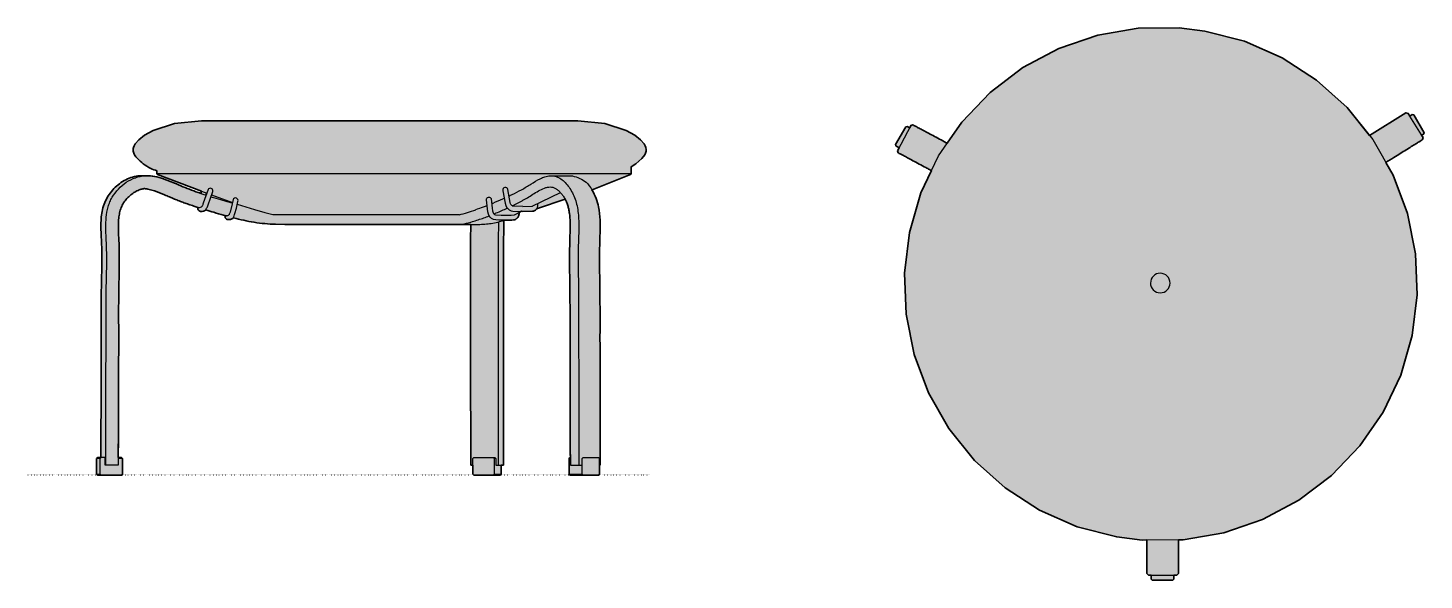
# Model space of a CAD drawing. Header units: millimetres. Extents: x 0 to 1367, y -103 to 437.
import ezdxf

# ---------------------------------------------------------------- set-up
doc = ezdxf.new("R2010")
doc.units = ezdxf.units.MM
doc.linetypes.add('Dots', pattern=[1, 0, -1])
doc.layers.add('Blocks', color=7, linetype='Continuous')
doc.layers.add('Blocks$Fill', color=7, linetype='Continuous', true_color=0xffffff)
for name, color, linetype, lineweight, true_color in [('Blocks$Inner', 7, 'Continuous', 25, 0x007f00), ('Blocks$Outline', 7, 'Continuous', 35, 0xff3f3f), ('Groud', 7, 'Dots', 25, 0x243775)]:
    doc.layers.add(name, color=color, linetype=linetype, lineweight=lineweight, true_color=true_color)

# ---------------------------------------------------------------- blocks, each defined once
blk = doc.blocks.new('PK33 Stool Top')
at = {"layer": 'Blocks$Fill'}
blk.add_hatch(color=256, dxfattribs=at).paths.add_polyline_path([(-9.6, 145.9), (-9.2, 144.5), (-6.1, 142.7), (-7.6, 139.9), (-7, 137.9), (25.4, 120.5), (25.7, 120.4), (15.3, 98.5), (4.1, 59.9), (-0.8, 20.1), (0.8, -20.1), (8.7, -59.4), (22.7, -97.1), (42.6, -132), (67.8, -163.2), (97.7, -190.1), (131.4, -211.9), (168.2, -228), (207.1, -238), (232.1, -241.1), (236.6, -241), (236.6, -241.2), (236.6, -244.5), (236.6, -273.8), (238.1, -275.3), (240.9, -275.3), (240.9, -279.2), (241.9, -280.2), (262.1, -280.2), (263.1, -279.2), (263.1, -275.3), (266, -275.3), (267.5, -273.8), (267.5, -273.8), (267.5, -240.8), (272.2, -240.7), (311.9, -234), (349.9, -221.1), (385.3, -202.2), (417.4, -178), (445.1, -149), (467.9, -115.9), (485.1, -79.6), (496.2, -41), (501.1, -1.1), (499.6, 39), (491.7, 78.4), (477.7, 116), (470.6, 128.4), (506.5, 150.7), (507, 152.7), (505.6, 155), (507.6, 156.1), (508, 157.5), (497.9, 174.9), (496.5, 175.3), (494, 173.8), (492.4, 176.4), (490.2, 176.9), (454.6, 154.9), (432.6, 182.2), (402.7, 209), (369, 230.8), (332.2, 246.9), (293.3, 256.9), (268.3, 260), (228.1, 259.7), (188.5, 253), (150.5, 240), (115, 221.2), (83, 196.9), (55.3, 167.9), (41, 147.2), (40.6, 147.4), (40.1, 147.7), (7.6, 165.1), (5.6, 164.5), (4.4, 162.2), (1.8, 163.7), (0.5, 163.3)], flags=0)
at = {"layer": 'Blocks$Inner'}
for p, q in [((41, 147.2), (40.6, 147.4)), ((236.6, -241), (236.6, -241.2))]:
    blk.add_line(p, q, dxfattribs=at)
blk.add_lwpolyline([(293.3, 256.9), (332.2, 246.9), (369, 230.8), (402.7, 209), (432.6, 182.2), (457.8, 150.9), (477.7, 116), (491.7, 78.4), (499.6, 39), (501.1, -1.1), (496.2, -41), (485.1, -79.6), (467.9, -115.9), (445.1, -149), (417.4, -178), (385.3, -202.2), (349.9, -221.1), (311.9, -234), (272.2, -240.7), (232.1, -241.1), (207.1, -238), (168.2, -228), (131.4, -211.9), (97.7, -190.1), (67.8, -163.2), (42.6, -132), (22.7, -97.1), (8.7, -59.4), (0.8, -20.1), (-0.8, 20.1), (4.1, 59.9), (15.3, 98.5), (32.5, 134.8), (55.3, 167.9), (83, 196.9), (115, 221.2), (150.5, 240), (188.5, 253), (228.1, 259.7), (268.3, 260)], close=True, dxfattribs=at)
for points in [[(7.6, 165.1), (5.6, 164.5), (-7.6, 139.9), (-7, 137.9)], [(506.5, 150.7), (507, 152.7), (492.4, 176.4), (490.2, 176.9), (454.6, 154.9)], [(494, 173.8), (496.5, 175.3), (497.9, 174.9), (508, 157.5), (507.6, 156.1), (505.6, 155)], [(-6.1, 142.7), (-9.2, 144.5), (-9.6, 145.9), (0.5, 163.3), (1.8, 163.7), (4.4, 162.2)], [(25.4, 120.5), (25.7, 120.4)], [(236.6, -273.8), (238.1, -275.3), (266, -275.3), (267.5, -273.8)], [(263.1, -275.3), (263.1, -279.2), (262.1, -280.2), (241.9, -280.2), (240.9, -279.2), (240.9, -275.3)]]:
    blk.add_lwpolyline(points, dxfattribs=at)
blk.add_arc((249.7, 10.4), 9.59, 89.9063, 89.635, dxfattribs=at)
for points, knots in [([(40.6, 147.4), (40.4, 147.5), (38, 148.8), (33.4, 151.3), (27.1, 154.7), (21.4, 157.7), (16.6, 160.3), (12.6, 162.4), (9.8, 163.9), (8.2, 164.8), (7.8, 165), (7.6, 165.1), (7.6, 165.1)], [-0.5747028, -0.5747028, -0.5747028, -0.5747028, -0.5735294, -0.5588235, -0.5441176, -0.5294118, -0.5147059, -0.5, -0.4852941, -0.4705882, -0.4558824, -0.4529437, -0.4529437, -0.4529437, -0.4529437]), ([(470.6, 128.4), (471.7, 129.1), (476.6, 132.1), (481.7, 135.3), (487.8, 139), (493.2, 142.4), (497.9, 145.3), (501.8, 147.7), (504.5, 149.4), (505.9, 150.3), (506.4, 150.6), (506.5, 150.7), (506.5, 150.7)], [-0.578667, -0.578667, -0.578667, -0.578667, -0.5735294, -0.5588235, -0.5441176, -0.5294118, -0.5147059, -0.5, -0.4852941, -0.4705882, -0.4558824, -0.4550354, -0.4550354, -0.4550354, -0.4550354]), ([(-7, 137.9), (-6.5, 137.7), (-5, 136.8), (-2.1, 135.3), (2.2, 133), (7.4, 130.2), (13.5, 126.9), (19.1, 123.9), (23.1, 121.8), (24.9, 120.8), (25.4, 120.5)], [31.6432092, 31.6432092, 31.6432092, 31.6432092, 31.6900842, 31.7057092, 31.7213342, 31.7369592, 31.7525842, 31.7682092, 31.7760217, 31.7796641, 31.7796641, 31.7796641, 31.7796641]), ([(236.6, -241.2), (236.6, -242.3), (236.6, -245.9), (236.6, -251.7), (236.6, -258.1), (236.6, -263.7), (236.6, -268.2), (236.6, -271.4), (236.6, -273.1), (236.6, -273.6), (236.6, -273.8)], [-0.5654427, -0.5654427, -0.5654427, -0.5654427, -0.5588235, -0.5441176, -0.5294118, -0.5147059, -0.5, -0.4852941, -0.4705882, -0.4566394, -0.4566394, -0.4566394, -0.4566394]), ([(267.5, -273.8), (267.5, -273.8), (267.5, -273.8), (267.5, -273.3), (267.5, -271.6), (267.5, -268.3), (267.5, -263.5), (267.5, -257.5), (267.5, -250.6), (267.5, -244.8), (267.5, -241.4), (267.5, -240.6)], [31.6403809, 31.6403809, 31.6403809, 31.6403809, 31.6449088, 31.6605338, 31.6761588, 31.6917838, 31.7074088, 31.7230338, 31.7386588, 31.7542838, 31.7589554, 31.7589554, 31.7589554, 31.7589554])]:
    blk.add_open_spline(points, degree=3, knots=knots, dxfattribs=at)
at = {"layer": 'Blocks$Outline'}
for points in [[(293.3, 256.9), (268.3, 260), (228.1, 259.7), (188.5, 253), (150.5, 240), (115, 221.2), (83, 196.9), (55.3, 167.9), (41, 147.2)], [(454.6, 154.9), (432.6, 182.2), (402.7, 209), (369, 230.8), (332.2, 246.9), (293.3, 256.9)], [(5.6, 164.5), (4.4, 162.2)], [(7.6, 165.1), (5.6, 164.5)], [(490.2, 176.9), (454.6, 154.9)], [(492.4, 176.4), (490.2, 176.9)], [(494, 173.8), (492.4, 176.4)], [(496.5, 175.3), (494, 173.8)], [(497.9, 174.9), (496.5, 175.3)], [(508, 157.5), (497.9, 174.9)], [(0.5, 163.3), (-9.6, 145.9)], [(1.8, 163.7), (0.5, 163.3)], [(4.4, 162.2), (1.8, 163.7)], [(505.6, 155), (507.6, 156.1)], [(507, 152.7), (505.6, 155)], [(506.5, 150.7), (507, 152.7)], [(507.6, 156.1), (508, 157.5)], [(-9.6, 145.9), (-9.2, 144.5)], [(-9.2, 144.5), (-6.1, 142.7)], [(-6.1, 142.7), (-7.6, 139.9)], [(-7.6, 139.9), (-7, 137.9)], [(267.5, -240.8), (272.2, -240.7), (311.9, -234), (349.9, -221.1), (385.3, -202.2), (417.4, -178), (445.1, -149), (467.9, -115.9), (485.1, -79.6), (496.2, -41), (501.1, -1.1), (499.6, 39), (491.7, 78.4), (477.7, 116), (470.6, 128.4)], [(25.7, 120.4), (15.3, 98.5), (4.1, 59.9), (-0.8, 20.1), (0.8, -20.1), (8.7, -59.4), (22.7, -97.1), (42.6, -132), (67.8, -163.2), (97.7, -190.1), (131.4, -211.9), (168.2, -228), (207.1, -238), (232.1, -241.1), (236.6, -241)], [(236.6, -273.8), (238.1, -275.3)], [(238.1, -275.3), (240.9, -275.3)], [(240.9, -275.3), (240.9, -279.2)], [(240.9, -279.2), (241.9, -280.2)], [(241.9, -280.2), (262.1, -280.2)], [(262.1, -280.2), (263.1, -279.2)], [(263.1, -279.2), (263.1, -275.3)], [(263.1, -275.3), (266, -275.3)], [(266, -275.3), (267.5, -273.8)]]:
    blk.add_lwpolyline(points, dxfattribs=at)
for points, knots in [([(41, 147.2), (40.9, 147.3), (40.8, 147.3), (40.6, 147.4), (40.4, 147.5), (38, 148.8), (33.4, 151.3), (27.1, 154.7), (21.4, 157.7), (16.6, 160.3), (12.6, 162.4), (9.8, 163.9), (8.2, 164.8), (7.8, 165), (7.6, 165.1), (7.6, 165.1)], [-0.5769672, -0.5769672, -0.5769672, -0.5769672, -0.5747028, -0.5747028, -0.5747028, -0.5735294, -0.5588235, -0.5441176, -0.5294118, -0.5147059, -0.5, -0.4852941, -0.4705882, -0.4558824, -0.4529437, -0.4529437, -0.4529437, -0.4529437]), ([(470.6, 128.4), (471.7, 129.1), (476.6, 132.1), (481.7, 135.3), (487.8, 139), (493.2, 142.4), (497.9, 145.3), (501.8, 147.7), (504.5, 149.4), (505.9, 150.3), (506.4, 150.6), (506.5, 150.7), (506.5, 150.7)], [-0.578667, -0.578667, -0.578667, -0.578667, -0.5735294, -0.5588235, -0.5441176, -0.5294118, -0.5147059, -0.5, -0.4852941, -0.4705882, -0.4558824, -0.4550354, -0.4550354, -0.4550354, -0.4550354]), ([(-7, 137.9), (-6.5, 137.7), (-5, 136.8), (-2.1, 135.3), (2.2, 133), (7.4, 130.2), (13.5, 126.9), (19.1, 123.9), (23.1, 121.8), (24.9, 120.8), (25.4, 120.5), (25.5, 120.5), (25.6, 120.4), (25.7, 120.4)], [-0.5625, -0.5625, -0.5625, -0.5625, -0.515625, -0.5, -0.484375, -0.46875, -0.453125, -0.4375, -0.4296875, -0.4260451, -0.4260451, -0.4260451, -0.424452, -0.424452, -0.424452, -0.424452]), ([(236.6, -241), (236.6, -241.1), (236.6, -241.1), (236.6, -241.2), (236.6, -242.3), (236.6, -245.9), (236.6, -251.7), (236.6, -258.1), (236.6, -263.7), (236.6, -268.2), (236.6, -271.4), (236.6, -273.1), (236.6, -273.6), (236.6, -273.8)], [-0.5661283, -0.5661283, -0.5661283, -0.5661283, -0.5654427, -0.5654427, -0.5654427, -0.5588235, -0.5441176, -0.5294118, -0.5147059, -0.5, -0.4852941, -0.4705882, -0.4566394, -0.4566394, -0.4566394, -0.4566394]), ([(267.5, -273.8), (267.5, -273.8), (267.5, -273.8), (267.5, -273.3), (267.5, -271.6), (267.5, -268.3), (267.5, -263.5), (267.5, -257.5), (267.5, -250.6), (267.5, -244.8), (267.5, -241.5), (267.5, -240.8)], [-0.551403, -0.551403, -0.551403, -0.551403, -0.546875, -0.53125, -0.515625, -0.5, -0.484375, -0.46875, -0.453125, -0.4375, -0.4332463, -0.4332463, -0.4332463, -0.4332463])]:
    blk.add_open_spline(points, degree=3, knots=knots, dxfattribs=at)
blk = doc.blocks.new('PK33 Stool Side')
at = {"layer": 'Blocks$Fill'}
blk.add_hatch(color=256, dxfattribs=at).paths.add_polyline_path([(605, 320.5), (604.4, 322.2), (603.3, 324), (599.8, 327.9), (594.1, 332.4), (585.6, 337.2), (564.9, 343.9), (538.3, 346.6), (535.5, 346.6), (172.8, 346.6), (169.9, 346.6), (143.4, 343.9), (122.7, 337.2), (114.2, 332.4), (108.5, 327.9), (105, 324), (103.9, 322.2), (103.3, 320.5), (103.1, 319.5), (103.1, 319.3), (103, 319.1), (103, 318.8), (103, 318.6), (103, 318.4), (103, 318.1), (103, 317.9), (103, 317.7), (103, 317.4), (103, 317.2), (103, 316.9), (103.1, 316.7), (103.1, 316.5), (103.2, 316.2), (103.2, 316), (103.3, 315.7), (103.3, 315.5), (103.4, 315.3), (103.5, 315), (103.6, 314.8), (103.7, 314.6), (103.8, 314.4), (103.9, 314.2), (104, 314), (104.1, 313.8), (104.2, 313.6), (104.4, 313.1), (104.6, 312.9), (104.7, 312.7), (105.1, 312.2), (105.4, 311.7), (105.7, 311.3), (106.1, 310.8), (106.5, 310.4), (107.3, 309.6), (107.9, 308.9), (108.6, 308.2), (109.3, 307.5), (110, 306.9), (110.7, 306.3), (111.5, 305.7), (112.2, 305.1), (113, 304.5), (113.8, 303.8), (114.7, 303.2), (115.6, 302.6), (116.5, 302), (117.4, 301.4), (118.4, 300.9), (119.3, 300.4), (120.3, 299.9), (121, 299.6), (121.8, 299.3), (123.3, 298.7), (126.3, 297.6), (126.3, 295), (126.3, 294.7), (126.4, 294.5), (126.4, 294.3), (126.6, 294.1), (126.8, 294), (170.1, 277.7), (169.3, 275.5), (166.7, 276.4), (158.1, 279.5), (137.1, 288.1), (134.9, 288.9), (132.8, 289.7), (130.7, 290.4), (128.5, 291), (127.4, 291.3), (126.3, 291.6), (125.1, 291.8), (124, 292), (123, 292.2), (122, 292.4), (121, 292.5), (120, 292.6), (119, 292.7), (117.9, 292.8), (116.9, 292.8), (115.9, 292.8), (111.4, 292.8), (110.9, 292.8), (110.3, 292.8), (109.7, 292.8), (109, 292.7), (108.3, 292.7), (107.6, 292.6), (106.8, 292.5), (106, 292.4), (105.1, 292.2), (104.3, 292), (103.4, 291.8), (102.5, 291.5), (101.6, 291.3), (100.8, 291), (99.9, 290.7), (99.1, 290.4), (98.2, 290), (97.4, 289.6), (96.6, 289.3), (95.8, 288.9), (95, 288.4), (94.2, 288), (93.4, 287.5), (92.6, 287.1), (91.9, 286.6), (91.1, 286.1), (90.4, 285.5), (89.7, 285), (88.9, 284.4), (88.2, 283.9), (87.5, 283.3), (86.8, 282.7), (86.2, 282.1), (85.5, 281.5), (84.9, 280.8), (84.2, 280.2), (83.6, 279.5), (83, 278.9), (82.4, 278.2), (81.8, 277.5), (81.2, 276.8), (80.7, 276.1), (80.1, 275.3), (79.6, 274.6), (79.1, 273.8), (78.6, 273.1), (78.1, 272.3), (77.7, 271.5), (77.2, 270.7), (76.8, 269.9), (76.4, 269.1), (76, 268.3), (75.6, 267.5), (75.2, 266.6), (74.9, 265.8), (74.6, 264.9), (74.3, 264), (74, 263.2), (73.7, 262.3), (73.5, 261.4), (73.2, 260.5), (73, 259.6), (72.8, 258.8), (72.7, 257.9), (72.3, 256.1), (72.1, 254.2), (71.9, 252.4), (71.7, 250.6), (71.6, 248.8), (71.5, 247), (71.5, 243.3), (71.5, 239.6), (72.3, 221.4), (72.4, 214.1), (71.4, 17.2), (68.3, 17.2), (67.3, 16.2), (67.3, 0.9), (68.3, -0.1), (72, -0.1), (91.8, -0.1), (92.6, 0.9), (92.6, 16.2), (91.7, 17.2), (88.5, 17.2), (89.5, 211.3), (89.4, 221.4), (88.7, 237.3), (88.6, 242.8), (88.6, 245.6), (88.7, 248.4), (88.8, 249.8), (88.9, 251.2), (89.1, 252.6), (89.3, 253.9), (89.5, 255.3), (89.8, 256.6), (89.9, 257.3), (90.1, 257.9), (90.3, 258.5), (90.4, 259.2), (90.6, 259.8), (90.8, 260.4), (91.1, 261), (91.3, 261.6), (91.5, 262.1), (91.8, 262.7), (92.1, 263.3), (92.3, 263.9), (92.6, 264.4), (93, 265), (93.3, 265.6), (93.6, 266.1), (94, 266.7), (94.4, 267.2), (94.7, 267.8), (95.1, 268.3), (95.6, 268.8), (96, 269.4), (96.4, 269.9), (96.8, 270.4), (97.3, 270.9), (97.7, 271.4), (98.2, 271.8), (98.7, 272.3), (99.2, 272.8), (99.6, 273.2), (100.1, 273.6), (100.6, 274), (101.1, 274.5), (101.6, 274.8), (102.1, 275.2), (102.7, 275.6), (103.2, 275.9), (103.7, 276.3), (104.2, 276.6), (104.7, 276.9), (105.2, 277.2), (105.7, 277.5), (106.2, 277.7), (106.7, 278), (107.3, 278.2), (107.8, 278.5), (108.3, 278.7), (108.8, 278.9), (109.3, 279.1), (109.8, 279.2), (110.3, 279.4), (110.8, 279.5), (111.2, 279.7), (111.6, 279.8), (112, 279.8), (112.4, 279.9), (112.7, 280), (113.1, 280.1), (113.5, 280.1), (113.9, 280.2), (114.6, 280.1), (115.1, 280), (116.2, 279.9), (117.4, 279.6), (118.5, 279.4), (119.9, 279.1), (121.2, 278.7), (122.5, 278.3), (123.8, 277.9), (126.4, 277), (128.9, 276), (148.1, 268.2), (157.4, 264.7), (166.5, 261.7), (166.4, 261.3), (166.4, 261.1), (166.3, 261), (166.3, 261), (166.3, 260.9), (166.3, 260.8), (166.3, 260.7), (166.3, 260.6), (166.3, 260.6), (166.3, 260.5), (166.3, 260.5), (166.3, 260.4), (166.3, 260.4), (166.3, 260.3), (166.3, 260.3), (166.3, 260.3), (166.3, 260.2), (166.3, 260.2), (166.3, 260.1), (166.4, 260.1), (166.4, 260), (166.4, 260), (166.4, 260), (166.4, 259.9), (166.4, 259.9), (166.4, 259.8), (166.5, 259.8), (166.5, 259.8), (166.5, 259.7), (166.5, 259.7), (166.5, 259.6), (166.6, 259.6), (166.6, 259.5), (166.7, 259.4), (166.7, 259.3), (166.8, 259.3), (166.8, 259.2), (166.9, 259.1), (166.9, 259.1), (167, 259), (167.1, 258.9), (167.1, 258.8), (167.2, 258.8), (167.3, 258.7), (167.3, 258.6), (167.4, 258.6), (167.5, 258.5), (167.6, 258.4), (167.7, 258.4), (167.7, 258.3), (167.8, 258.3), (167.8, 258.3), (167.9, 258.3), (167.9, 258.2), (168, 258.2), (168, 258.2), (168, 258.2), (168.1, 258.1), (168.1, 258.1), (168.2, 258.1), (168.2, 258.1), (168.3, 258.1), (168.3, 258), (168.4, 258), (168.5, 258), (168.5, 258), (168.6, 258), (168.7, 258), (168.8, 257.9), (169, 257.9), (169.4, 257.9), (170, 257.9), (170.3, 257.9), (170.6, 257.9), (170.8, 257.9), (170.9, 258), (171.1, 258), (171.2, 258), (171.4, 258), (171.5, 258.1), (171.7, 258.1), (171.8, 258.1), (172, 258.2), (172.1, 258.2), (172.2, 258.3), (172.4, 258.3), (172.5, 258.4), (172.6, 258.5), (172.7, 258.5), (172.9, 258.6), (173.1, 258.7), (173.4, 258.9), (173.9, 259.2), (174, 259.3), (174, 259.4), (193.2, 253.8), (193.1, 253.4), (193, 253.2), (193, 253.1), (193, 253), (193, 252.9), (193, 252.8), (193, 252.7), (193, 252.7), (193, 252.6), (193, 252.6), (193, 252.5), (193, 252.5), (193, 252.4), (193, 252.4), (193, 252.3), (193, 252.3), (193, 252.2), (193, 252.2), (193, 252.1), (193, 252.1), (193, 252), (193.1, 252), (193.1, 252), (193.1, 251.9), (193.1, 251.9), (193.1, 251.8), (193.1, 251.8), (193.1, 251.8), (193.2, 251.7), (193.2, 251.7), (193.2, 251.6), (193.3, 251.5), (193.3, 251.4), (193.3, 251.4), (193.4, 251.3), (193.5, 251.2), (193.5, 251.2), (193.6, 251.1), (193.6, 251), (193.7, 250.9), (193.7, 250.9), (193.8, 250.8), (193.9, 250.7), (194, 250.7), (194, 250.6), (194.1, 250.5), (194.2, 250.5), (194.3, 250.4), (194.3, 250.3), (194.4, 250.3), (194.5, 250.3), (194.5, 250.2), (194.5, 250.2), (194.6, 250.2), (194.6, 250.2), (194.7, 250.1), (194.7, 250.1), (194.8, 250.1), (194.8, 250.1), (194.9, 250.1), (194.9, 250), (194.9, 250), (195, 250), (195.1, 250), (195.1, 250), (195.2, 249.9), (195.3, 249.9), (195.4, 249.9), (195.5, 249.9), (195.6, 249.9), (196.1, 249.8), (196.7, 249.8), (197, 249.9), (197.3, 249.9), (197.5, 249.9), (197.6, 249.9), (197.8, 249.9), (197.9, 250), (198.1, 250), (198.2, 250), (198.4, 250.1), (198.5, 250.1), (198.6, 250.1), (198.8, 250.2), (198.9, 250.2), (199, 250.3), (199.2, 250.4), (199.3, 250.4), (199.4, 250.5), (199.6, 250.5), (199.8, 250.7), (200.1, 250.8), (200.6, 251.1), (200.6, 251.2), (200.8, 251.4), (201, 251.6), (206.3, 250.3), (211.3, 249.2), (216.3, 248.1), (221.4, 247.2), (226.6, 246.5), (231.8, 245.9), (237, 245.5), (242.3, 245.3), (251.4, 245.1), (421.7, 245), (433.6, 245.1), (433.6, 9.5), (434.5, 9.5), (435.7, 9.5), (435.7, 0.9), (436.7, -0.1), (462.6, -0.1), (463.5, 0.9), (463.5, 9.5), (465.8, 9.5), (465.8, 249.2), (466.2, 249.3), (467.3, 249.3), (473.7, 249.4), (475.6, 249.6), (476, 249.7), (476.2, 249.7), (476.5, 249.8), (476.6, 249.8), (476.7, 249.8), (476.8, 249.9), (476.9, 249.9), (477, 249.9), (477.1, 250), (477.2, 250), (477.3, 250), (477.4, 250.1), (477.5, 250.1), (477.5, 250.2), (477.6, 250.2), (477.8, 250.3), (477.9, 250.4), (478.2, 250.6), (478.8, 251), (478.9, 251.1), (479, 251.1), (479.1, 251.2), (479.2, 251.3), (479.2, 251.3), (479.3, 251.4), (479.4, 251.5), (479.4, 251.5), (479.5, 251.6), (479.5, 251.7), (479.6, 251.7), (479.7, 251.8), (479.7, 251.9), (479.8, 252), (479.8, 252), (479.9, 252.1), (480, 252.3), (480.1, 252.4), (480.1, 252.6), (480.2, 252.8), (480.3, 253), (480.4, 253.1), (480.5, 253.3), (480.5, 253.5), (480.6, 253.7), (480.6, 253.8), (480.6, 253.9), (480.6, 254), (480.7, 254), (480.7, 254.2), (480.7, 254.4), (480.8, 254.6), (480.8, 254.8), (480.8, 255), (480.8, 255.4), (480.9, 255.8), (480.9, 256.1), (480.9, 256.7), (483.4, 258), (484.5, 257.9), (494, 258.1), (494.4, 258.1), (494.7, 258.2), (494.9, 258.2), (495, 258.3), (495.1, 258.3), (495.2, 258.3), (495.3, 258.3), (495.4, 258.4), (495.5, 258.4), (495.6, 258.5), (495.7, 258.5), (495.8, 258.5), (495.9, 258.6), (496, 258.6), (496, 258.7), (496.2, 258.8), (496.3, 258.8), (496.6, 259), (497.3, 259.5), (497.3, 259.5), (497.4, 259.6), (497.5, 259.7), (497.6, 259.7), (497.6, 259.8), (497.7, 259.8), (497.7, 259.9), (497.7, 259.9), (497.8, 259.9), (497.8, 260), (497.9, 260.1), (498, 260.2), (498.1, 260.3), (498.2, 260.4), (498.2, 260.5), (498.9, 260.7), (525.9, 270), (526.2, 269.3), (526.6, 268.7), (526.9, 268), (527.2, 267.3), (527.6, 266.4), (527.9, 265.5), (528.3, 264.6), (528.6, 263.7), (528.8, 262.8), (529.1, 261.9), (529.3, 260.9), (529.5, 260), (529.7, 259), (529.9, 258), (530.1, 257), (530.2, 255.9), (530.5, 253.9), (530.7, 251.7), (530.8, 249.6), (530.9, 247.4), (530.9, 243.1), (530.3, 212.9), (531.1, 17.2), (530.6, 17.2), (529.8, 16.2), (529.8, 0.9), (530.6, -0.1), (559, -0.1), (559.8, 0.9), (559.8, 9.5), (560.3, 9.5), (560.4, 9.5), (559.7, 205.7), (560.3, 242.6), (560.3, 246.7), (560.2, 249.4), (559.7, 255.9), (559.5, 257.5), (559.3, 259.2), (559, 260.8), (558.7, 262.4), (558.5, 263.4), (558.3, 264.4), (558, 265.4), (557.7, 266.4), (557.4, 267.4), (557.1, 268.4), (556.8, 269.4), (556.4, 270.4), (556, 271.5), (555.5, 272.6), (555.1, 273.7), (554.5, 274.8), (554, 275.9), (553.5, 276.9), (552.9, 278), (552.3, 279.1), (554.2, 279.7), (590.1, 294), (590.4, 294.2), (590.5, 294.3), (590.6, 294.5), (590.6, 294.7), (590.6, 295), (590.6, 301.6), (595.3, 304.5), (601, 309.6), (603.9, 313.1), (604.7, 314.8), (605.2, 316.7), (605.3, 318.6)], flags=0)
at = {"layer": 'Blocks$Inner'}
for p, q in [((111.4, 292.8), (116.2, 292.8)), ((512.4, 292.8), (533.2, 292.8)), ((493.6, 262.9), (521.3, 276.5)), ((194.9, 267.7), (195.1, 268.4)), ((199.6, 266.3), (199.7, 266.7)), ((70.8, 16.2), (67.3, 16.2)), ((92.6, 16.2), (88.5, 16.2)), ((458.2, 16.2), (456.6, 16.2)), ((531.1, 16.2), (529.8, 16.2)), ((456.6, 0.9), (463.5, 0.9)), ((529.8, 0.9), (542.8, 0.9))]:
    blk.add_line(p, q, dxfattribs=at)
for points in [[(552.3, 279.1), (554.2, 279.7), (590.1, 294), (590.4, 294.2), (590.5, 294.3), (590.6, 294.5), (590.6, 294.7), (590.6, 295), (590.6, 301.6), (595.3, 304.5), (601, 309.6), (603.9, 313.1), (604.7, 314.8), (605.2, 316.7), (605.3, 318.6), (605, 320.5), (604.4, 322.2), (603.3, 324), (599.8, 327.9), (594.1, 332.4), (585.6, 337.2), (564.9, 343.9), (538.3, 346.6), (535.5, 346.6), (172.8, 346.6), (169.9, 346.6), (143.4, 343.9), (122.7, 337.2), (114.2, 332.4), (108.5, 327.9), (105, 324), (103.9, 322.2), (103.3, 320.5)], [(126.3, 297.6), (126.3, 295), (126.3, 294.7), (126.4, 294.5), (126.4, 294.3), (126.6, 294.1), (126.8, 294), (175.2, 275.8)], [(170.1, 277.7), (169.3, 275.5)], [(176.4, 279.2), (171.7, 265.9), (171.4, 265.1), (171.1, 264.4), (170.9, 263.8), (170.6, 263.3), (170.4, 262.8), (170.2, 262.5), (170.1, 262.5), (170.1, 262.4)], [(173.9, 259.2), (174, 259.3), (174.2, 259.6), (174.6, 260.2), (175, 260.9), (175.4, 261.6), (175.7, 262.4), (176.1, 263.3), (176.4, 264.2), (181, 277.5)], [(174.7, 276), (174.1, 274.3), (174, 274)], [(179.9, 274.1), (200.2, 266.5)], [(465, 278.4), (465.1, 277.9), (467.4, 265.8), (467.9, 263.8), (468.7, 262.1), (469.9, 260.6), (471.3, 259.4), (473, 258.5), (474.9, 258.1), (484.5, 257.9), (494, 258.1)], [(484.5, 262.8), (476.3, 262.9), (474.8, 263.1), (474.3, 263.3), (473.8, 263.6), (473.4, 264), (473, 264.4), (472.8, 264.7), (472.5, 265.4), (472.2, 266.6), (469.8, 279.3)], [(200.9, 269.4), (200, 265.4), (197.9, 257.1), (197.7, 256.5), (197.2, 255.3), (196.9, 254.6), (196.8, 254.5), (196.8, 254.4)], [(200.6, 251.2), (200.8, 251.4), (201.3, 252.2), (201.9, 253.4), (202.4, 254.8), (202.7, 255.7), (204.1, 261.2), (205.6, 267.7)], [(205, 264.9), (221.7, 259.6), (232, 256.7), (237.2, 255.4), (239.9, 254.8), (241.2, 254.7), (241.4, 254.7), (422.2, 254.7)], [(467.3, 249.3), (461.2, 249.4), (458.3, 249.6), (455.7, 250.1), (454, 251), (452.7, 252.1), (451.7, 253.5), (450.9, 255.2), (450.3, 257.4), (448.9, 269.1)], [(453.7, 270.1), (454.7, 261.2), (455, 258.6), (455.6, 256.5), (455.9, 255.9), (456.1, 255.6), (456.3, 255.4), (456.6, 255.1), (457, 254.9), (457.9, 254.6), (463.4, 254.2), (467.3, 254.2)], [(484.5, 262.8), (493.5, 262.9), (493.7, 263), (494, 263.1), (494, 263.2)], [(498.1, 260.5), (498.9, 260.7), (525.9, 270)], [(467.3, 254.2), (473.2, 254.3), (476.3, 254.6), (476.5, 254.6), (483.4, 258)], [(467.3, 249.3), (473.7, 249.4), (475.6, 249.6)], [(242.3, 245.3), (251.4, 245.1), (421.7, 245), (438.8, 245.1)], [(88.5, 9.5), (87.2, 9.5), (77.9, 9.5), (76.2, 9.5), (75.6, 9.5), (75.6, 17.2), (68.3, 17.2), (67.3, 16.2), (67.3, 0.9), (68.3, -0.1), (72, -0.1)], [(67.3, 0.9), (70.8, 0.9), (72, -0.1), (91.8, -0.1), (92.6, 0.9), (92.6, 16.2), (91.7, 17.2), (88.5, 17.2)], [(70.8, 0.9), (70.8, 16.2), (71.8, 17.2)], [(463.5, 9.5), (463.5, 0.9), (462.6, -0.1), (436.7, -0.1), (435.7, 0.9), (435.7, 16.2), (436.7, 17.2), (457.3, 17.2), (458.2, 16.2), (458.2, 9.5), (460.9, 9.5), (462.8, 9.5), (465.8, 9.5)], [(455.6, 17.2), (456.6, 16.2), (456.6, 0.9), (455.6, -0.1)], [(559.7, 0.9), (559.8, 0.9), (559, -0.1), (530.6, -0.1), (529.8, 0.9), (529.8, 16.2), (530.6, 17.2), (531.1, 17.2)], [(543.5, -0.1), (542.8, 0.9), (542.8, 16.2), (543.5, 17.2), (559, 17.2), (559.8, 16.2)], [(559.8, 0.9), (559.8, 16.2), (559.7, 16.2)], [(435.7, 9.5), (434.5, 9.5), (433.6, 9.5)], [(531.1, 9.5), (537.4, 9.5), (539.5, 9.5), (542.8, 9.5)], [(560.4, 9.5), (560.3, 9.5), (559.8, 9.5)]]:
    blk.add_lwpolyline(points, dxfattribs=at)
for centre, radius, start, end in [((178.6, 278), 2.53, 347.735, 151.1652), ((467.4, 278.8), 2.45, 11.1222, 189.7423), ((203.2, 268.5), 2.5, 341.9813, 156.9188), ((401.6, 350.6), 98.2, 282.0921, 292.0319)]:
    blk.add_arc(centre, radius, start, end, dxfattribs=at)
at = {"layer": 'Blocks$Inner', "extrusion": (0, 0, -1)}
blk.add_arc((-451.4, 269.3), 2.48, 355.1779, 161.2209, dxfattribs=at)
at = {"layer": 'Blocks$Inner'}
for points, knots in [([(103.3, 320.5), (103.1, 319.8), (102.9, 318.6), (103, 316.7), (103.5, 314.8), (104.8, 312.3), (107.9, 308.7), (113.1, 304.1), (119.5, 300), (124.3, 298.3), (126.3, 297.6)], [399.240636, 399.240636, 399.240636, 399.240636, 401.103206, 403.031498, 404.965207, 406.839938, 411.403379, 419.069465, 427.683835, 434.134336, 434.134336, 434.134336, 434.134336]), ([(71.4, 17.2), (71.4, 24.4), (71.5, 41.3), (71.6, 68), (71.6, 97.2), (71.8, 126.4), (71.7, 150.8), (71.7, 170.2), (71.9, 184.9), (72.3, 199.5), (72.5, 211.7), (72.3, 221.4), (72, 228.7), (71.6, 236), (71.4, 243.3), (71.6, 250.6), (72.5, 257.9), (74.4, 265), (77.5, 271.6), (81.7, 277.6), (88.4, 284.6), (96.6, 289.9), (105.7, 292.5), (110.2, 292.8), (111.4, 292.8)], [-0.9853521, -0.9853521, -0.9853521, -0.9853521, -0.9444444, -0.8888889, -0.8333333, -0.7777778, -0.7222222, -0.6944444, -0.6666667, -0.6388889, -0.6111111, -0.5972222, -0.5833333, -0.5694444, -0.5555556, -0.5416667, -0.5277778, -0.5138889, -0.5, -0.4861111, -0.4722222, -0.4444444, -0.4305556, -0.4186564, -0.4186564, -0.4186564, -0.4186564]), ([(76.2, 9.5), (76.2, 21.9), (76.3, 46.6), (76.3, 77.5), (76.4, 102.2), (76.5, 120.7), (76.6, 139.2), (76.5, 157.7), (76.5, 173.2), (76.7, 185.5), (77, 194.8), (77.2, 204), (77.2, 213.2), (77.1, 222.4), (76.6, 231.9), (76.2, 241.9), (76.4, 252.1), (77.8, 260.7), (80.1, 267.2), (83.2, 273.2), (88.3, 280), (96.1, 286.7), (103.6, 290.5), (109.9, 292.3), (116.3, 293.1), (124.1, 292.3), (132.9, 289.8), (141.3, 286.5), (149.6, 282.9), (158.1, 279.5), (166.2, 276.5), (171.5, 274.8), (174.5, 273.8)], [0, 0, 0, 0, 0.0714286, 0.1428571, 0.1785714, 0.2142857, 0.25, 0.2857143, 0.3214286, 0.3392857, 0.3571429, 0.375, 0.3928571, 0.4107143, 0.4285714, 0.4464286, 0.4642857, 0.4821429, 0.4910714, 0.5, 0.5178571, 0.5357143, 0.5535714, 0.5625, 0.5714286, 0.5892857, 0.6071429, 0.625, 0.6428571, 0.6607143, 0.6785714, 0.693592, 0.693592, 0.693592, 0.693592]), ([(126.3, 295), (126.2, 295), (129.5, 295), (144.4, 295), (168.7, 295), (201.3, 295), (240.8, 295), (285.3, 295), (333.1, 295), (394.3, 295), (465.5, 295), (534.3, 295), (579.8, 295), (590.5, 295), (590.6, 295)], [0, 0, 0, 0, 0.066667, 0.133333, 0.2, 0.266667, 0.333333, 0.4, 0.466667, 0.533333, 0.65, 0.766667, 0.883333, 1, 1, 1, 1]), ([(471, 272.9), (472.1, 273.4), (476.3, 275.3), (481.9, 278.2), (488, 281.8), (493.9, 285.5), (500, 289.3), (506.2, 291.9), (511.1, 293), (516.1, 292.6), (522.4, 289.9), (527.9, 284.6), (532.5, 277.6), (535.3, 271.6), (537.4, 265), (538.7, 257.9), (539.3, 250.6), (539.4, 243.3), (539.3, 236), (539, 228.7), (538.8, 221.4), (538.7, 211.7), (538.8, 199.5), (539.1, 184.9), (539.2, 170.2), (539.2, 150.8), (539.2, 126.4), (539.3, 97.2), (539.4, 68), (539.4, 38.7), (539.5, 19.3), (539.5, 9.5)], [0.2958979, 0.2958979, 0.2958979, 0.2958979, 0.3055556, 0.3333333, 0.3472222, 0.3611111, 0.3888889, 0.4027778, 0.4166667, 0.4305556, 0.4444444, 0.4722222, 0.4861111, 0.5, 0.5138889, 0.5277778, 0.5416667, 0.5555556, 0.5694444, 0.5833333, 0.5972222, 0.6111111, 0.6388889, 0.6666667, 0.6944444, 0.7222222, 0.7777778, 0.8333333, 0.8888889, 0.9444444, 1, 1, 1, 1]), ([(533.2, 292.8), (538, 291.2), (545.9, 288.6), (552.6, 279.1), (556.5, 270.9), (559.4, 260.9), (559.9, 253.8), (560.2, 249.4)], [20.815085, 20.815085, 20.815085, 20.815085, 35.62029, 44.992, 54.612774, 62.953542, 75.938855, 75.938855, 75.938855, 75.938855]), ([(113.9, 280.2), (112.9, 280.1), (110.6, 279.6), (106.8, 278.1), (102.6, 275.7), (98.6, 272.4), (95, 268.4), (92.2, 263.9), (90.3, 259.3), (89.2, 254), (88.6, 248.4), (88.5, 240.9), (89, 231.9), (89.5, 221.3), (89.5, 213), (89.5, 206.4), (89.4, 201.4), (89.3, 196.4), (89.2, 189.9), (89, 182), (88.9, 172.7), (88.8, 163.3), (88.8, 153.7), (88.9, 140.9), (88.9, 124.8), (88.8, 105.6), (88.7, 80), (88.6, 48), (88.5, 22.3), (88.5, 9.5)], [-0.5637972, -0.5637972, -0.5637972, -0.5637972, -0.5560328, -0.5464174, -0.536802, -0.5271866, -0.5175712, -0.5079559, -0.4983405, -0.4887251, -0.4791097, -0.4694943, -0.4502635, -0.4310328, -0.411802, -0.4021866, -0.3925712, -0.3829559, -0.3733405, -0.3541097, -0.3348789, -0.3156482, -0.2964174, -0.2771866, -0.2387251, -0.2002635, -0.161802, -0.0848789, -0.0079559, -0.0079559, -0.0079559, -0.0079559]), ([(167.4, 261.4), (167.3, 261.4), (165.7, 262), (162.3, 263.1), (157.4, 264.7), (152.7, 266.4), (148.1, 268.1), (143.4, 270), (138.6, 272), (132.3, 274.7), (125.7, 277.4), (118.8, 279.4), (115.5, 280), (114, 280.2), (114, 280.2), (113.9, 280.2), (113.9, 280.2)], [-0.6772973, -0.6772973, -0.6772973, -0.6772973, -0.6770833, -0.6666667, -0.65625, -0.6458333, -0.6354167, -0.625, -0.6145833, -0.6041667, -0.5833333, -0.5729167, -0.5639755, -0.5639755, -0.5639755, -0.5637972, -0.5637972, -0.5637972, -0.5637972]), ([(474.2, 263.3), (474.8, 263.6), (476.3, 264.4), (478.8, 265.6), (481.4, 266.9), (484, 268.4), (486.6, 269.8), (490.1, 271.8), (494.4, 274.6), (499.8, 277.9), (504.7, 280.4), (508.6, 281.6), (511.4, 281.9), (513.9, 281.6), (516.4, 280.5), (519, 278.8), (521.3, 276.5), (523.5, 273.9), (525.5, 270.8), (527.3, 267.3), (528.6, 263.7), (529.6, 260), (530.5, 254.6), (531, 247.4), (530.9, 238.8), (530.6, 230.3), (530.4, 221.7), (530.3, 212.9), (530.3, 204.2), (530.5, 192.9), (530.7, 179), (530.8, 162.2), (530.8, 145.2), (530.8, 128.2), (530.8, 105.6), (530.9, 77.4), (531, 43.4), (531.1, 20.8), (531.1, 9.5)], [0.3194207, 0.3194207, 0.3194207, 0.3194207, 0.325, 0.3333333, 0.3416667, 0.35, 0.3583333, 0.3666667, 0.3833333, 0.4, 0.4166667, 0.425, 0.4333333, 0.4416667, 0.45, 0.4583333, 0.4666667, 0.475, 0.4833333, 0.4916667, 0.5, 0.5083333, 0.5166667, 0.5333333, 0.55, 0.5666667, 0.5833333, 0.6, 0.6166667, 0.6333333, 0.6666667, 0.7, 0.7333333, 0.7666667, 0.8, 0.8666667, 0.9333333, 1, 1, 1, 1]), ([(166.5, 261.7), (166.4, 261.2), (166.1, 260.2), (167, 258.9), (168.1, 258), (169, 257.9), (169.4, 257.9)], [42.186458, 42.186458, 42.186458, 42.186458, 43.691846, 45.087432, 46.649308, 47.797552, 47.797552, 47.797552, 47.797552]), ([(170.1, 262.4), (169.9, 262.3), (169.2, 261.6), (166.7, 261.2), (166.5, 261.7)], [38.879325, 38.879325, 38.879325, 38.879325, 39.596356, 42.186458, 42.186458, 42.186458, 42.186458]), ([(179.3, 272.3), (180.9, 271.8), (185.4, 270.4), (192.3, 268.4), (197.7, 266.8), (200.1, 266.2)], [0.70443337, 0.70443337, 0.70443337, 0.70443337, 0.71428571, 0.73214286, 0.74699712, 0.74699712, 0.74699712, 0.74699712]), ([(438.4, 259.6), (441, 260.7), (444.8, 261.9), (448.4, 263.2), (449.6, 263.7)], [24.030623, 24.030623, 24.030623, 24.030623, 24.05325147, 24.06313896, 24.06313896, 24.06313896, 24.06313896]), ([(454.2, 265.5), (454.7, 265.7), (458.3, 267.2), (462.3, 269), (465.9, 270.6), (466.4, 270.8)], [0.24585444, 0.24585444, 0.24585444, 0.24585444, 0.25, 0.27777778, 0.28222532, 0.28222532, 0.28222532, 0.28222532]), ([(456.2, 255.4), (456.6, 255.5), (458.7, 256.4), (462.6, 258.1), (466.6, 259.9), (468.9, 260.9), (469.4, 261.1)], [0.26344517, 0.26344517, 0.26344517, 0.26344517, 0.26666667, 0.28333333, 0.3, 0.30466411, 0.30466411, 0.30466411, 0.30466411]), ([(494, 258.1), (494.6, 258.2), (495.7, 258.3), (496.8, 259.1), (497.8, 259.8), (498.5, 260.9), (499.1, 262.3), (499.3, 264), (499.3, 265.1), (499.3, 265.7)], [17.635594, 17.635594, 17.635594, 17.635594, 19.426346, 20.866958, 21.639505, 23.132564, 24.650007, 26.231562, 28.081675, 28.081675, 28.081675, 28.081675]), ([(169.4, 257.9), (170.2, 257.9), (171.8, 257.9), (173.2, 258.8), (173.9, 259.2)], [47.797552, 47.797552, 47.797552, 47.797552, 50.238458, 52.550204, 52.550204, 52.550204, 52.550204]), ([(174, 259.4), (176.7, 258.6), (182.5, 256.8), (189.3, 254.9), (193.5, 253.7), (194.4, 253.4)], [0.69138823, 0.69138823, 0.69138823, 0.69138823, 0.70833333, 0.72916667, 0.73521511, 0.73521511, 0.73521511, 0.73521511]), ([(193.2, 253.8), (193, 253.2), (192.8, 252.2), (193.7, 250.8), (194.8, 249.9), (195.7, 249.9), (196.1, 249.8)], [17.950062, 17.950062, 17.950062, 17.950062, 19.546964, 20.94255, 22.504426, 23.65267, 23.65267, 23.65267, 23.65267]), ([(196.8, 254.4), (196.6, 254.2), (195.9, 253.5), (193.4, 253.1), (193.2, 253.8)], [14.64293, 14.64293, 14.64293, 14.64293, 15.35996, 17.950062, 17.950062, 17.950062, 17.950062]), ([(196.1, 249.8), (196.9, 249.8), (198.5, 249.9), (199.9, 250.7), (200.6, 251.1), (200.6, 251.1), (200.6, 251.2), (200.6, 251.2)], [23.65267, 23.65267, 23.65267, 23.65267, 26.093576, 28.405322, 28.405322, 28.405322, 28.427375, 28.427375, 28.427375, 28.427375]), ([(201, 251.6), (201.1, 251.6), (204.5, 250.7), (211.3, 249.1), (221.4, 247.1), (231.8, 245.8), (238.8, 245.4), (242.3, 245.3)], [0.74912528, 0.74912528, 0.74912528, 0.74912528, 0.75, 0.77083333, 0.79166667, 0.8125, 0.83333333, 0.83333333, 0.83333333, 0.83333333]), ([(421.7, 245), (426.7, 245.6), (430, 246.5), (435.2, 247.8), (440.9, 249.7), (446.3, 251.5), (449.9, 252.8), (451.6, 253.5)], [0.17133974, 0.17133974, 0.17133974, 0.17133974, 0.18333333, 0.2, 0.21666667, 0.23333333, 0.24909783, 0.24909783, 0.24909783, 0.24909783]), ([(438.8, 245.1), (439.5, 245.1), (442.3, 245.2), (447.3, 245.4), (453.7, 246.1), (460.1, 247.4), (464.2, 248.6), (466.2, 249.3)], [0.14768791, 0.14768791, 0.14768791, 0.14768791, 0.15384615, 0.17307692, 0.19230769, 0.21153846, 0.23017929, 0.23017929, 0.23017929, 0.23017929]), ([(460.9, 9.5), (460.9, 23.4), (460.9, 51.2), (460.9, 85.9), (460.8, 113.6), (460.8, 131), (460.8, 144.9), (460.8, 155.4), (460.8, 164), (460.8, 170.9), (460.8, 176), (460.8, 181.1), (460.8, 187.6), (460.7, 195.7), (460.6, 205.9), (460.6, 215.5), (460.7, 223.9), (460.8, 232.5), (461, 240.5), (461, 246.2), (460.9, 247.7)], [0, 0, 0, 0, 0.0833333, 0.1666667, 0.2083333, 0.25, 0.2708333, 0.2916667, 0.3125, 0.3229167, 0.3333333, 0.34375, 0.3541667, 0.375, 0.3958333, 0.4166667, 0.4270833, 0.4375, 0.4583333, 0.4667798, 0.4667798, 0.4667798, 0.4667798]), ([(465.8, 9.5), (465.8, 19.8), (465.8, 40.3), (465.8, 71.2), (465.7, 102), (465.7, 132.8), (465.7, 158.5), (465.7, 179), (465.6, 194.4), (465.5, 209.8), (465.6, 222.6), (465.8, 233), (465.9, 240.7), (465.9, 246.1), (465.8, 248.9), (465.8, 249.2)], [79.5985092, 79.5985092, 79.5985092, 79.5985092, 79.6573327, 79.7161563, 79.7749798, 79.8338033, 79.8926268, 79.9220386, 79.9514504, 79.9808621, 80.0102739, 80.0249798, 80.0396857, 80.0543915, 80.0560259, 80.0560259, 80.0560259, 80.0560259]), ([(475.6, 249.6), (476.2, 249.7), (477.2, 249.9), (478.3, 250.7), (479.4, 251.4), (480.1, 252.4), (480.7, 253.9), (480.9, 255.3), (480.9, 256.3), (480.9, 256.7)], [0, 0, 0, 0, 1.790752, 3.231364, 4.00391, 5.496969, 7.014413, 8.595968, 9.908532, 9.908532, 9.908532, 9.908532]), ([(560.2, 249.4), (560.2, 248.5), (560.3, 244.9), (560.2, 235.7), (559.7, 222.1), (559.7, 205.7), (559.9, 189.3), (560.1, 173), (560.2, 156.7), (560.1, 134.9), (560.2, 107.6), (560.3, 74.9), (560.3, 42.2), (560.4, 20.4), (560.4, 9.5)], [75.9388554, 75.9388554, 75.9388554, 75.9388554, 75.9440638, 75.9596888, 75.9909388, 76.0221888, 76.0534388, 76.0846888, 76.1159388, 76.1471888, 76.2096888, 76.2721888, 76.3346888, 76.3971888, 76.3971888, 76.3971888, 76.3971888]), ([(433.6, 9.5), (433.6, 20.8), (433.5, 43.4), (433.5, 77.3), (433.5, 105.5), (433.5, 128.1), (433.5, 145.1), (433.5, 162), (433.5, 178.9), (433.3, 192.7), (433.3, 204), (433.3, 212.7), (433.3, 221.5), (433.4, 230.1), (433.5, 237.9), (433.6, 242.9), (433.6, 245.1)], [2.1707202, 2.1707202, 2.1707202, 2.1707202, 2.2373869, 2.3040535, 2.3707202, 2.4040535, 2.4373869, 2.4707202, 2.5040535, 2.5373869, 2.5540535, 2.5707202, 2.5873869, 2.6040535, 2.6207202, 2.6334377, 2.6334377, 2.6334377, 2.6334377])]:
    blk.add_open_spline(points, degree=3, knots=knots, dxfattribs=at)
at = {"layer": 'Blocks$Outline'}
for points in [[(172.8, 346.6), (169.9, 346.6), (143.4, 343.9), (122.7, 337.2), (114.2, 332.4), (108.5, 327.9), (105, 324), (103.9, 322.2), (103.3, 320.5)], [(535.5, 346.6), (172.8, 346.6)], [(605, 320.5), (604.4, 322.2), (603.3, 324), (599.8, 327.9), (594.1, 332.4), (585.6, 337.2), (564.9, 343.9), (538.3, 346.6), (535.5, 346.6)], [(590.6, 301.6), (595.3, 304.5), (601, 309.6), (603.9, 313.1), (604.7, 314.8), (605.2, 316.7), (605.3, 318.6), (605, 320.5)], [(590.6, 295), (590.6, 301.6)], [(115.9, 292.8), (111.4, 292.8)], [(126.3, 297.6), (126.3, 295)], [(126.3, 295), (126.3, 294.7), (126.4, 294.5), (126.4, 294.3), (126.6, 294.1), (126.8, 294)], [(126.8, 294), (170.1, 277.7)], [(552.3, 279.1), (554.2, 279.7), (590.1, 294)], [(590.1, 294), (590.4, 294.2), (590.5, 294.3), (590.6, 294.5), (590.6, 294.7), (590.6, 295)], [(170.1, 277.7), (169.3, 275.5)], [(498.2, 260.5), (498.9, 260.7), (525.9, 270)], [(173.9, 259.2), (174, 259.3), (174, 259.4)], [(200.6, 251.2), (200.8, 251.4), (201, 251.6)], [(466.2, 249.3), (467.3, 249.3)], [(467.3, 249.3), (473.7, 249.4), (475.6, 249.6)], [(480.9, 256.7), (483.4, 258)], [(483.4, 258), (484.5, 257.9)], [(484.5, 257.9), (494, 258.1)], [(242.3, 245.3), (251.4, 245.1)], [(251.4, 245.1), (421.7, 245)], [(421.7, 245), (433.6, 245.1)], [(68.3, 17.2), (67.3, 16.2)], [(67.3, 16.2), (67.3, 0.9)], [(71.4, 17.2), (68.3, 17.2)], [(91.7, 17.2), (88.5, 17.2)], [(92.6, 16.2), (91.7, 17.2)], [(92.6, 0.9), (92.6, 16.2)], [(530.6, 17.2), (529.8, 16.2)], [(529.8, 16.2), (529.8, 0.9)], [(531.1, 17.2), (530.6, 17.2)], [(67.3, 0.9), (68.3, -0.1)], [(91.8, -0.1), (92.6, 0.9)], [(433.6, 9.5), (434.5, 9.5)], [(434.5, 9.5), (435.7, 9.5)], [(435.7, 9.5), (435.7, 0.9)], [(435.7, 0.9), (436.7, -0.1)], [(462.6, -0.1), (463.5, 0.9)], [(463.5, 0.9), (463.5, 9.5)], [(463.5, 9.5), (465.8, 9.5)], [(529.8, 0.9), (530.6, -0.1)], [(559, -0.1), (559.8, 0.9)], [(559.8, 0.9), (559.8, 9.5)], [(559.8, 9.5), (560.3, 9.5)], [(560.3, 9.5), (560.4, 9.5)], [(68.3, -0.1), (72, -0.1)], [(72, -0.1), (91.8, -0.1)], [(436.7, -0.1), (462.6, -0.1)], [(530.6, -0.1), (559, -0.1)]]:
    blk.add_lwpolyline(points, dxfattribs=at)
for points, knots in [([(103.3, 320.5), (103.1, 319.8), (102.9, 318.6), (103, 316.7), (103.5, 314.8), (104.8, 312.3), (107.9, 308.7), (113.1, 304.1), (119.5, 300), (124.3, 298.3), (126.3, 297.6)], [0, 0, 0, 0, 1.86257, 3.790862, 5.724571, 7.599302, 12.162743, 19.828829, 28.443199, 34.8937, 34.8937, 34.8937, 34.8937]), ([(111.4, 292.8), (110.2, 292.8), (105.7, 292.5), (96.6, 289.9), (88.4, 284.6), (81.7, 277.6), (77.5, 271.6), (74.4, 265), (72.5, 257.9), (71.6, 250.6), (71.4, 243.3), (71.6, 236), (72, 228.7), (72.3, 221.4), (72.5, 211.7), (72.3, 199.5), (71.9, 184.9), (71.7, 170.2), (71.7, 150.8), (71.8, 126.4), (71.6, 97.2), (71.6, 68), (71.5, 41.3), (71.4, 24.4), (71.4, 17.2)], [0.4186564, 0.4186564, 0.4186564, 0.4186564, 0.4305556, 0.4444444, 0.4722222, 0.4861111, 0.5, 0.5138889, 0.5277778, 0.5416667, 0.5555556, 0.5694444, 0.5833333, 0.5972222, 0.6111111, 0.6388889, 0.6666667, 0.6944444, 0.7222222, 0.7777778, 0.8333333, 0.8888889, 0.9444444, 0.9853521, 0.9853521, 0.9853521, 0.9853521]), ([(169.3, 275.5), (168.4, 275.8), (164.7, 277.1), (158.1, 279.5), (149.6, 282.9), (141.3, 286.5), (132.9, 289.8), (124.5, 292.2), (118.6, 292.9), (115.9, 292.8)], [-0.6840053, -0.6840053, -0.6840053, -0.6840053, -0.6785714, -0.6607143, -0.6428571, -0.625, -0.6071429, -0.5892857, -0.5736607, -0.5736607, -0.5736607, -0.5736607]), ([(88.5, 17.2), (88.5, 27.5), (88.6, 50.5), (88.7, 80), (88.8, 105.6), (88.9, 124.8), (88.9, 140.9), (88.8, 153.7), (88.8, 163.3), (88.9, 172.7), (89, 182), (89.2, 189.9), (89.3, 196.4), (89.4, 201.4), (89.5, 206.4), (89.5, 213), (89.5, 221.3), (89, 231.9), (88.5, 240.9), (88.6, 248.4), (89.2, 254), (90.3, 259.3), (92.2, 263.9), (95, 268.4), (98.6, 272.4), (102.6, 275.7), (106.8, 278.1), (110.6, 279.6), (112.9, 280.1), (113.9, 280.2)], [-0.9845768, -0.9845768, -0.9845768, -0.9845768, -0.9230769, -0.8461538, -0.8076923, -0.7692308, -0.7307692, -0.7115385, -0.6923077, -0.6730769, -0.6538462, -0.6346154, -0.625, -0.6153846, -0.6057692, -0.5961538, -0.5769231, -0.5576923, -0.5384615, -0.5288462, -0.5192308, -0.5096154, -0.5, -0.4903846, -0.4807692, -0.4711538, -0.4615385, -0.4519231, -0.4441587, -0.4441587, -0.4441587, -0.4441587]), ([(113.9, 280.2), (113.9, 280.2), (114, 280.2), (114, 280.2), (115.5, 280), (118.8, 279.4), (125.7, 277.4), (132.3, 274.7), (138.6, 272), (143.4, 270), (148.1, 268.1), (152.7, 266.4), (157.4, 264.7), (162, 263.2), (165.1, 262.2), (166.5, 261.7)], [0.5637972, 0.5637972, 0.5637972, 0.5637972, 0.5639755, 0.5639755, 0.5639755, 0.5729167, 0.5833333, 0.6041667, 0.6145833, 0.625, 0.6354167, 0.6458333, 0.65625, 0.6666667, 0.6754043, 0.6754043, 0.6754043, 0.6754043]), ([(560.2, 249.4), (559.9, 253.8), (559.4, 260.9), (556.5, 270.9), (553.9, 276.3), (552.3, 279.1)], [-55.12377, -55.12377, -55.12377, -55.12377, -42.138457, -33.797689, -24.176915, -24.176915, -24.176915, -24.176915]), ([(166.5, 261.7), (166.4, 261.2), (166.1, 260.2), (167, 258.9), (168.1, 258), (169, 257.9), (169.4, 257.9)], [0, 0, 0, 0, 1.505389, 2.900974, 4.462851, 5.611095, 5.611095, 5.611095, 5.611095]), ([(494, 258.1), (494.6, 258.2), (495.7, 258.3), (496.8, 259.1), (497.7, 259.7), (498, 260.2), (498.2, 260.5)], [0, 0, 0, 0, 1.790752, 3.231364, 4.00391, 5.029273, 5.029273, 5.029273, 5.029273]), ([(525.9, 270), (526.4, 269.1), (527.4, 267.1), (528.6, 263.7), (529.6, 260), (530.5, 254.6), (531, 247.4), (530.9, 238.8), (530.6, 230.3), (530.4, 221.7), (530.3, 212.9), (530.3, 204.2), (530.5, 192.9), (530.7, 179), (530.8, 162.2), (530.8, 145.2), (530.8, 128.2), (530.8, 105.6), (530.9, 77.4), (531, 46), (531, 26), (531.1, 17.2)], [0.4851754, 0.4851754, 0.4851754, 0.4851754, 0.4916667, 0.5, 0.5083333, 0.5166667, 0.5333333, 0.55, 0.5666667, 0.5833333, 0.6, 0.6166667, 0.6333333, 0.6666667, 0.7, 0.7333333, 0.7666667, 0.8, 0.8666667, 0.9333333, 0.9848471, 0.9848471, 0.9848471, 0.9848471]), ([(169.4, 257.9), (170.2, 257.9), (171.8, 257.9), (173.2, 258.8), (173.9, 259.2)], [0, 0, 0, 0, 2.440906, 4.752652, 4.752652, 4.752652, 4.752652]), ([(174, 259.4), (176.7, 258.6), (182.5, 256.8), (188.9, 255), (192.6, 253.9), (193.2, 253.8)], [0.69138823, 0.69138823, 0.69138823, 0.69138823, 0.70833333, 0.72916667, 0.73260093, 0.73260093, 0.73260093, 0.73260093]), ([(193.2, 253.8), (193, 253.2), (192.8, 252.2), (193.7, 250.8), (194.8, 249.9), (195.7, 249.9), (196.1, 249.8)], [0, 0, 0, 0, 1.596902, 2.992488, 4.554364, 5.702608, 5.702608, 5.702608, 5.702608]), ([(196.1, 249.8), (196.9, 249.8), (198.5, 249.9), (199.9, 250.7), (200.6, 251.1), (200.6, 251.1), (200.6, 251.2), (200.6, 251.2)], [0, 0, 0, 0, 2.440906, 4.752652, 4.752652, 4.752652, 4.774705, 4.774705, 4.774705, 4.774705]), ([(201, 251.6), (201.1, 251.6), (204.5, 250.7), (211.3, 249.1), (221.4, 247.1), (231.8, 245.8), (238.8, 245.4), (242.3, 245.3)], [0.74912528, 0.74912528, 0.74912528, 0.74912528, 0.75, 0.77083333, 0.79166667, 0.8125, 0.83333333, 0.83333333, 0.83333333, 0.83333333]), ([(465.8, 9.5), (465.8, 19.8), (465.8, 40.3), (465.8, 71.2), (465.7, 102), (465.7, 132.8), (465.7, 158.5), (465.7, 179), (465.6, 194.4), (465.5, 209.8), (465.6, 222.6), (465.8, 233), (465.9, 240.7), (465.9, 246.1), (465.8, 248.9), (465.8, 249.2)], [0, 0, 0, 0, 0.0588235, 0.1176471, 0.1764706, 0.2352941, 0.2941176, 0.3235294, 0.3529412, 0.3823529, 0.4117647, 0.4264706, 0.4411765, 0.4558824, 0.4574801, 0.4574801, 0.4574801, 0.4574801]), ([(475.6, 249.6), (476.2, 249.7), (477.2, 249.9), (478.3, 250.7), (479.4, 251.4), (480.1, 252.4), (480.7, 253.9), (480.9, 255.3), (480.9, 256.3), (480.9, 256.7)], [0, 0, 0, 0, 1.790752, 3.231364, 4.00391, 5.496969, 7.014413, 8.595968, 9.908532, 9.908532, 9.908532, 9.908532]), ([(560.4, 9.5), (560.4, 20.4), (560.3, 42.2), (560.3, 74.9), (560.2, 107.6), (560.1, 134.9), (560.2, 156.7), (560.1, 173), (559.9, 189.3), (559.7, 205.7), (559.7, 222.1), (560.2, 235.7), (560.3, 244.9), (560.2, 248.5), (560.2, 249.4)], [-1, -1, -1, -1, -0.9375, -0.875, -0.8125, -0.75, -0.71875, -0.6875, -0.65625, -0.625, -0.59375, -0.5625, -0.546875, -0.5416667, -0.5416667, -0.5416667, -0.5416667]), ([(433.6, 245.1), (433.6, 242.9), (433.5, 237.9), (433.4, 230.1), (433.3, 221.5), (433.3, 212.7), (433.3, 204), (433.3, 192.7), (433.5, 178.9), (433.5, 162), (433.5, 145.1), (433.5, 128.1), (433.5, 105.5), (433.5, 77.3), (433.5, 43.4), (433.6, 20.8), (433.6, 9.5)], [-0.4626301, -0.4626301, -0.4626301, -0.4626301, -0.45, -0.4333333, -0.4166667, -0.4, -0.3833333, -0.3666667, -0.3333333, -0.3, -0.2666667, -0.2333333, -0.2, -0.1333333, -0.0666667, 0, 0, 0, 0])]:
    blk.add_open_spline(points, degree=3, knots=knots, dxfattribs=at)
blk.add_open_spline([(465.8, 249.2), (465.9, 249.2), (466.1, 249.3), (466.2, 249.3)], degree=3, dxfattribs=at)

msp = doc.modelspace()

# ---------------------------------------------------------------- linework, layer by layer
at = {"layer": 'Groud'}
msp.add_lwpolyline([(0, 0), (608.4, 0)], dxfattribs=at)

# ---------------------------------------------------------------- block references
at = {"layer": 'Blocks'}
for name, p in [('PK33 Stool Top', (859, 177.4)), ('PK33 Stool Side', (0, 0))]:
    msp.add_blockref(name, p, dxfattribs=at)

doc.saveas('drawing.dxf')
